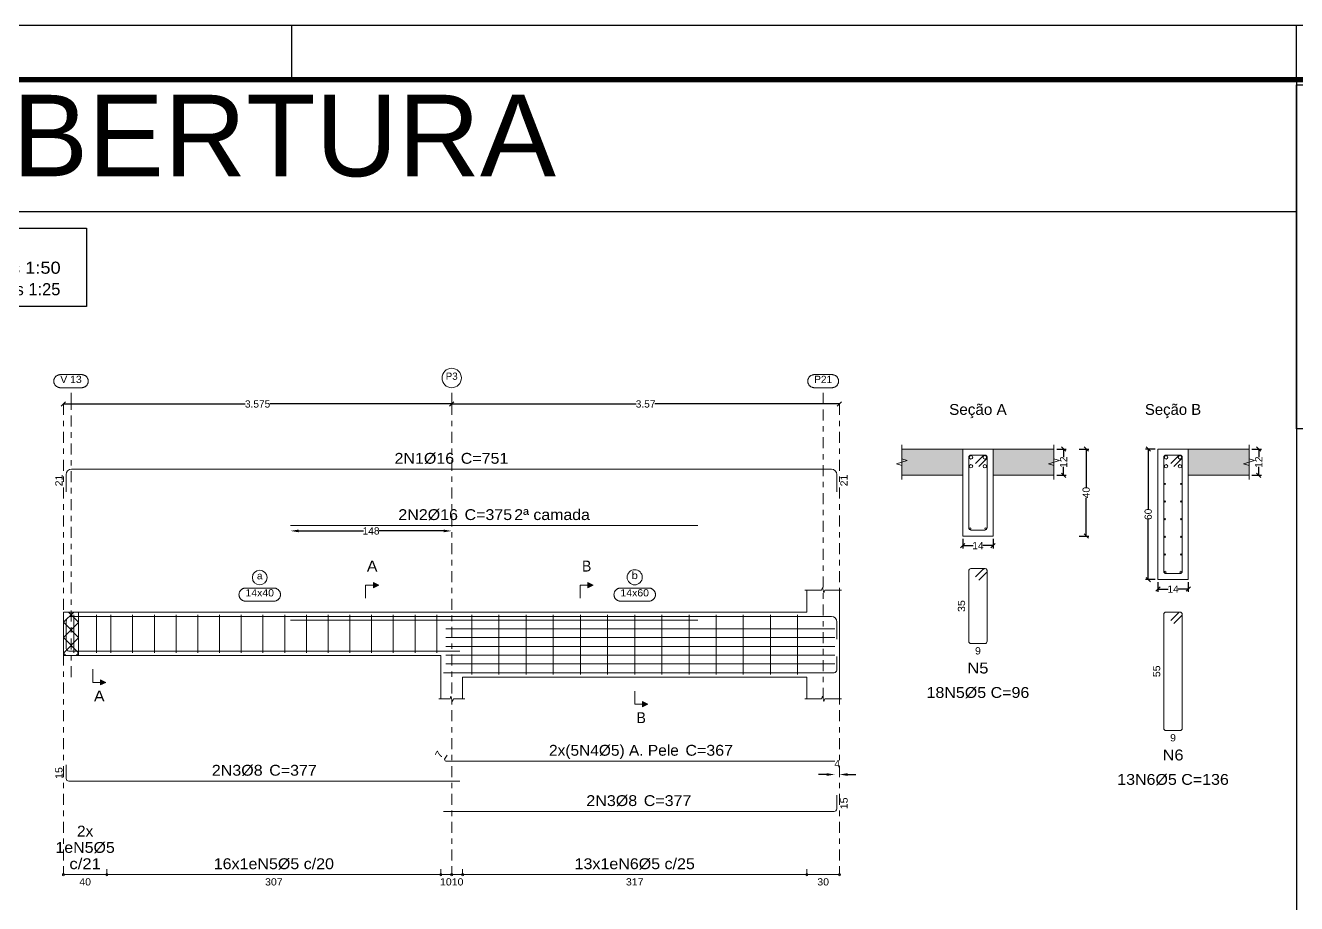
# Model space of a CAD drawing. Header units: centimetres. Extents: x 3194 to 3278, y -951 to -517.
# Drawn here: x 3236.51 to 3259.92, y -846.27 to -830.11 of the extents above; entities that cross this region are included whole.
import ezdxf
from ezdxf.enums import TextEntityAlignment as Align

# ---------------------------------------------------------------- set-up
doc = ezdxf.new("R2010")
doc.units = ezdxf.units.CM
doc.linetypes.add('CYPE_RAYAPUNTO', pattern=[0.4125, 0.2025, -0.105, 0, -0.105])
for name, color, linetype, lineweight in [('ARM_LONGITUDINAL_Ø16', 35, 'Continuous', 9), ('ARM_LONGITUDINAL_Ø5', 151, 'Continuous', 9), ('ARM_LONGITUDINAL_Ø8', 32, 'Continuous', 9), ('ARM_TRANSVERSAL_Ø5', 120, 'Continuous', 9), ('ELE_ARM_TRANS_TXT_EST', 7, 'Continuous', 9), ('ELE_CONT_NOS', 7, 'Continuous', 9), ('ELE_CONT_VIG_CONCRETO', 7, 'Continuous', 9), ('ELE_COT_COMPRIMENTO_PROJETADO', 8, 'Continuous', 0), ('ELE_COT_COT_ANCORAGENS', 8, 'Continuous', 0), ('ELE_COT_COT_ARM', 8, 'Continuous', 0), ('ELE_COT_COT_EST', 8, 'Continuous', 0), ('ELE_COT_COT_LIN_APOIOS', 8, 'CYPE_RAYAPUNTO', 0), ('ELE_COT_TEXTOS_ESTRIBOS', 8, 'Continuous', 0), ('ELE_REF_COT_LIN_AUX_COTA', 8, 'CYPE_RAYAPUNTO', 9), ('ELE_REF_LINHAS_MARCAS_PLANTA', 8, 'Continuous', 9), ('ELE_REF_MARCAS_PLANTA', 8, 'Continuous', 9), ('ELE_REF_REF_ESCALA', 3, 'Continuous', 9), ('ELE_REF_REF_NOME', 8, 'Continuous', 9), ('ELE_REF_REF_REFERENCIA', 8, 'Continuous', 9), ('ELE_REF_TEXTO_REF_NOME', 8, 'Continuous', 9), ('ELE_REF_TEXTO_REF_REFERENCIA', 8, 'Continuous', 9), ('POR_ARM_LONG_ARM_TEXTOS', 7, 'Continuous', 9), ('POR_ARM_LONG_TXT_COMP', 7, 'Continuous', 9), ('POR_ARM_LONG_TXT_IND_LAYER_ARM_LONG', 7, 'Continuous', 9), ('SEC_CONT_LAJES_CORTE', 8, 'Continuous', 9), ('SEC_CONT_VIG_CONCRETO_CORTE', 7, 'Continuous', 9), ('SEC_COTAS_SEC_DIM_VIGA', 8, 'Continuous', 0), ('SEC_COTAS_TEXTOS_DETALHE_ESTRIBOS', 8, 'Continuous', 0), ('SEC_REF_TXT_NOMES', 2, 'Continuous', 9), ('SEC_REF_TXT_POSICOES_ARM_ESTRIBOS', 7, 'Continuous', 9)]:
    doc.layers.add(name, color=color, linetype=linetype, lineweight=lineweight)
doc.layers.add('ARQ-FOLHA', color=7, linetype='Continuous')
doc.layers.add('COTA CYPE', color=31, linetype='Continuous')
doc.styles.add('CYPETXT', font='arial.ttf', dxfattribs={"height": 0.2})
doc.styles.add('CYPETXT_0.2', font='arial.ttf', dxfattribs={"height": 0.133333})
doc.styles.add('TQS_ARIAL', font='arial.ttf')
doc.dimstyles.new('cype_arrow', dxfattribs={"dimtxt": 0.18, "dimasz": 0.15, "dimexe": 0.05, "dimexo": 0.05, "dimgap": 0, "dimtad": 0, "dimdec": 4, "dimzin": 0, "dimdsep": 46, "dimtxsty": 'CYPETXT_0.2', "dimcen": 0.09, "dimadec": 0, "dimazin": 0, "dimtfac": 1, "dimtdec": 4, "dimtofl": 0, "dimtmove": 2, "dimatfit": 3, "dimfxl": 1, "dimtolj": 1, "dimtzin": 0, "dimarcsym": 0})
doc.dimstyles.new('cype_oblique', dxfattribs={"dimtxt": 0.18, "dimasz": 0.18, "dimexe": 0.05, "dimexo": 0.05, "dimgap": 0, "dimtad": 0, "dimdec": 4, "dimzin": 0, "dimdsep": 46, "dimtxsty": 'CYPETXT_0.2', "dimblk": 'OBLIQUE', "dimtsz": 0.04, "dimcen": 0.09, "dimadec": 0, "dimazin": 0, "dimtfac": 1, "dimtdec": 4, "dimtofl": 0, "dimtmove": 2, "dimatfit": 3, "dimfxl": 1, "dimtolj": 1, "dimtzin": 0, "dimarcsym": 0})

# ---------------------------------------------------------------- blocks, each defined once
blk = doc.blocks.new('*D1604')
at = {"layer": 'Defpoints', "color": 0, "transparency": 16777216}
for p in [(3253.772, -839.504), (3254.332, -839.504), (3254.332, -839.681)]:
    blk.add_point(p, dxfattribs=at)
at = {"layer": 'SEC_COTAS_SEC_DIM_VIGA', "color": 0, "lineweight": -2, "transparency": 16777216}
for p, q in [((3253.772, -839.554), (3253.772, -839.731)), ((3254.332, -839.554), (3254.332, -839.731)), ((3253.732, -839.721), (3253.812, -839.641)), ((3253.772, -839.681), (3253.963, -839.681)), ((3254.332, -839.681), (3254.141, -839.681)), ((3254.292, -839.721), (3254.372, -839.641))]:
    blk.add_line(p, q, dxfattribs=at)
at = {"layer": 'SEC_COTAS_SEC_DIM_VIGA', "color": 0, "transparency": 16777216, "insert": (3254.052, -839.681), "char_height": 0.1333, "attachment_point": 5, "style": 'CYPETXT_0.2'}
blk.add_mtext('\\A1;14', dxfattribs=at)
blk = doc.blocks.new('_OBLIQUE')
at = {"color": 0, "linetype": 'ByBlock'}
blk.add_line((-0.5, -0.5), (0.5, 0.5), dxfattribs=at)
blk = doc.blocks.new('*D1605')
at = {"layer": 'Defpoints', "color": 0, "transparency": 16777216}
for p in [(3255.452, -837.904), (3255.629, -837.904), (3255.452, -838.384)]:
    blk.add_point(p, dxfattribs=at)
at = {"layer": 'SEC_COTAS_SEC_DIM_VIGA', "color": 0, "lineweight": -2, "transparency": 16777216}
for p, q in [((3255.502, -837.904), (3255.679, -837.904)), ((3255.669, -837.944), (3255.589, -837.864)), ((3255.629, -837.904), (3255.629, -838.055)), ((3255.502, -838.384), (3255.679, -838.384)), ((3255.669, -838.424), (3255.589, -838.344)), ((3255.629, -838.384), (3255.629, -838.232))]:
    blk.add_line(p, q, dxfattribs=at)
at = {"layer": 'SEC_COTAS_SEC_DIM_VIGA', "color": 0, "transparency": 16777216, "insert": (3255.629, -838.144), "char_height": 0.1333, "attachment_point": 5, "rotation": 90, "style": 'CYPETXT_0.2'}
blk.add_mtext('\\A1;12', dxfattribs=at)
blk = doc.blocks.new('*D1606')
at = {"layer": 'Defpoints', "color": 0, "transparency": 16777216}
for p in [(3255.868, -837.904), (3256.045, -837.904), (3255.868, -839.504)]:
    blk.add_point(p, dxfattribs=at)
at = {"layer": 'SEC_COTAS_SEC_DIM_VIGA', "color": 0, "lineweight": -2, "transparency": 16777216}
for p, q in [((3255.918, -837.904), (3256.095, -837.904)), ((3256.085, -837.944), (3256.005, -837.864)), ((3256.045, -837.904), (3256.045, -838.606)), ((3256.045, -839.504), (3256.045, -838.802)), ((3255.918, -839.504), (3256.095, -839.504)), ((3256.085, -839.544), (3256.005, -839.464))]:
    blk.add_line(p, q, dxfattribs=at)
at = {"layer": 'SEC_COTAS_SEC_DIM_VIGA', "color": 0, "transparency": 16777216, "insert": (3256.045, -838.704), "char_height": 0.1333, "attachment_point": 5, "rotation": 90, "style": 'CYPETXT_0.2'}
blk.add_mtext('\\A1;40', dxfattribs=at)
blk = doc.blocks.new('*D1601')
at = {"layer": 'Defpoints', "color": 0, "transparency": 16777216}
for p in [(3257.365, -840.304), (3257.925, -840.304), (3257.925, -840.481)]:
    blk.add_point(p, dxfattribs=at)
at = {"layer": 'SEC_COTAS_SEC_DIM_VIGA', "color": 0, "lineweight": -2, "transparency": 16777216}
for p, q in [((3257.325, -840.521), (3257.405, -840.441)), ((3257.365, -840.354), (3257.365, -840.531)), ((3257.365, -840.481), (3257.556, -840.481)), ((3257.925, -840.481), (3257.734, -840.481)), ((3257.885, -840.521), (3257.965, -840.441)), ((3257.925, -840.354), (3257.925, -840.531))]:
    blk.add_line(p, q, dxfattribs=at)
at = {"layer": 'SEC_COTAS_SEC_DIM_VIGA', "color": 0, "transparency": 16777216, "insert": (3257.645, -840.481), "char_height": 0.1333, "attachment_point": 5, "style": 'CYPETXT_0.2'}
blk.add_mtext('\\A1;14', dxfattribs=at)
blk = doc.blocks.new('*D1602')
at = {"layer": 'Defpoints', "color": 0, "transparency": 16777216}
for p in [(3257.187, -837.904), (3257.365, -837.904), (3257.365, -840.304)]:
    blk.add_point(p, dxfattribs=at)
at = {"layer": 'SEC_COTAS_SEC_DIM_VIGA', "color": 0, "lineweight": -2, "transparency": 16777216}
for p, q in [((3257.315, -837.904), (3257.137, -837.904)), ((3257.227, -837.944), (3257.147, -837.864)), ((3257.187, -837.904), (3257.187, -839.008)), ((3257.187, -840.304), (3257.187, -839.199)), ((3257.315, -840.304), (3257.137, -840.304)), ((3257.227, -840.344), (3257.147, -840.264))]:
    blk.add_line(p, q, dxfattribs=at)
at = {"layer": 'SEC_COTAS_SEC_DIM_VIGA', "color": 0, "transparency": 16777216, "insert": (3257.187, -839.104), "char_height": 0.1333, "attachment_point": 5, "rotation": 90, "style": 'CYPETXT_0.2'}
blk.add_mtext('\\A1;60', dxfattribs=at)
blk = doc.blocks.new('*D1603')
at = {"layer": 'Defpoints', "color": 0, "transparency": 16777216}
for p in [(3259.045, -837.904), (3259.222, -837.904), (3259.045, -838.384)]:
    blk.add_point(p, dxfattribs=at)
at = {"layer": 'SEC_COTAS_SEC_DIM_VIGA', "color": 0, "lineweight": -2, "transparency": 16777216}
for p, q in [((3259.095, -837.904), (3259.272, -837.904)), ((3259.262, -837.944), (3259.182, -837.864)), ((3259.222, -837.904), (3259.222, -838.055)), ((3259.095, -838.384), (3259.272, -838.384)), ((3259.262, -838.424), (3259.182, -838.344)), ((3259.222, -838.384), (3259.222, -838.232))]:
    blk.add_line(p, q, dxfattribs=at)
at = {"layer": 'SEC_COTAS_SEC_DIM_VIGA', "color": 0, "transparency": 16777216, "insert": (3259.222, -838.144), "char_height": 0.1333, "attachment_point": 5, "rotation": 90, "style": 'CYPETXT_0.2'}
blk.add_mtext('\\A1;12', dxfattribs=at)
blk = doc.blocks.new('*D1599')
at = {"layer": 'Defpoints', "color": 0, "transparency": 16777216}
for p in [(3237.212, -837.074), (3237.212, -837.074), (3244.362, -837.074)]:
    blk.add_point(p, dxfattribs=at)
at = {"layer": 'ELE_COT_COMPRIMENTO_PROJETADO', "color": 0, "lineweight": -2, "transparency": 16777216}
for p, q in [((3237.172, -837.114), (3237.252, -837.034)), ((3244.322, -837.114), (3244.402, -837.034)), ((3237.212, -837.074), (3240.561, -837.074)), ((3244.362, -837.074), (3241.012, -837.074))]:
    blk.add_line(p, q, dxfattribs=at)
at = {"layer": 'ELE_COT_COMPRIMENTO_PROJETADO', "color": 0, "transparency": 16777216, "insert": (3240.787, -837.074), "char_height": 0.1333, "attachment_point": 5, "style": 'CYPETXT_0.2'}
blk.add_mtext('\\A1;3.575', dxfattribs=at)
blk = doc.blocks.new('*D1600')
at = {"layer": 'Defpoints', "color": 0, "transparency": 16777216}
for p in [(3244.362, -837.074), (3244.362, -837.074), (3251.502, -837.074)]:
    blk.add_point(p, dxfattribs=at)
at = {"layer": 'ELE_COT_COMPRIMENTO_PROJETADO', "color": 0, "lineweight": -2, "transparency": 16777216}
for p, q in [((3244.322, -837.114), (3244.402, -837.034)), ((3251.462, -837.114), (3251.542, -837.034)), ((3244.362, -837.074), (3247.759, -837.074)), ((3251.502, -837.074), (3248.105, -837.074))]:
    blk.add_line(p, q, dxfattribs=at)
at = {"layer": 'ELE_COT_COMPRIMENTO_PROJETADO', "color": 0, "transparency": 16777216, "insert": (3247.932, -837.074), "char_height": 0.1333, "attachment_point": 5, "style": 'CYPETXT_0.2'}
blk.add_mtext('\\A1;3.57', dxfattribs=at)
blk = doc.blocks.new('*D1607')
at = {"layer": 'Defpoints', "color": 0, "transparency": 16777216}
for p in [(3251.418, -843.893), (3251.502, -843.893), (3251.502, -843.893)]:
    blk.add_point(p, dxfattribs=at)
at = {"layer": 'ELE_COT_COT_ARM', "color": 0, "lineweight": -2, "transparency": 16777216}
for p, q in [((3251.268, -843.893), (3251.118, -843.893)), ((3251.652, -843.893), (3251.802, -843.893))]:
    blk.add_line(p, q, dxfattribs=at)
at = {"layer": 'ELE_COT_COT_ARM', "color": 0, "transparency": 16777216}
for points in [[(3251.268, -843.868), (3251.268, -843.918), (3251.418, -843.893)], [(3251.652, -843.868), (3251.652, -843.918), (3251.502, -843.893)]]:
    blk.add_solid(points, dxfattribs=at)
at = {"layer": 'ELE_COT_COT_ARM', "color": 0, "transparency": 16777216, "insert": (3251.46, -843.693), "char_height": 0.1333, "attachment_point": 5, "style": 'CYPETXT_0.2'}
blk.add_mtext('\\A1;4', dxfattribs=at)
blk = doc.blocks.new('*D1608')
at = {"layer": 'Defpoints', "color": 0, "transparency": 16777216}
for p in [(3241.393, -839.41), (3244.362, -839.41), (3244.362, -839.41)]:
    blk.add_point(p, dxfattribs=at)
at = {"layer": 'ELE_COT_COT_ARM', "color": 0, "lineweight": -2, "transparency": 16777216}
for p, q in [((3241.543, -839.41), (3242.736, -839.41)), ((3244.212, -839.41), (3243.018, -839.41))]:
    blk.add_line(p, q, dxfattribs=at)
at = {"layer": 'ELE_COT_COT_ARM', "color": 0, "transparency": 16777216}
for points in [[(3241.543, -839.385), (3241.543, -839.435), (3241.393, -839.41)], [(3244.212, -839.385), (3244.212, -839.435), (3244.362, -839.41)]]:
    blk.add_solid(points, dxfattribs=at)
at = {"layer": 'ELE_COT_COT_ARM', "color": 0, "transparency": 16777216, "insert": (3242.877, -839.41), "char_height": 0.1333, "attachment_point": 5, "style": 'CYPETXT_0.2'}
blk.add_mtext('\\A1;148', dxfattribs=at)
blk = doc.blocks.new('FOLHA A1')
at = {"layer": 'ARQ-FOLHA'}
for p, q in [((841, 0), (0, 0)), ((471, -10), (471, 0)), ((656, -10), (656, 0))]:
    blk.add_line(p, q, dxfattribs=at)
at = {"layer": 'ARQ-FOLHA', "const_width": 1}
blk.add_lwpolyline([(25, -10), (25, -584), (831, -584), (831, -10), (25, -10)], dxfattribs=at)

msp = doc.modelspace()

# ---------------------------------------------------------------- hatches: boundary and pattern name
at = {"layer": 'ELE_REF_LINHAS_MARCAS_PLANTA'}
for points in [[(3242.92121, -840.45495), (3242.92121, -840.35895), (3243.01721, -840.40695)], [(3246.87121, -840.45495), (3246.87121, -840.35895), (3246.96721, -840.40695)], [(3237.89577, -842.14895), (3237.89577, -842.24495), (3237.99177, -842.19695)], [(3247.87576, -842.54895), (3247.87576, -842.64495), (3247.97176, -842.59695)]]:
    msp.add_hatch(color=256, dxfattribs=at).paths.add_polyline_path(points)
at = {"layer": 'SEC_CONT_LAJES_CORTE', "true_color": 0xdad7d3}
for points in [[(3252.65177, -837.90379), (3253.77177, -837.90379), (3253.77177, -838.38379), (3252.65177, -838.38379)], [(3255.45177, -837.90379), (3254.33177, -837.90379), (3254.33177, -838.38379), (3255.45177, -838.38379)], [(3259.0446, -837.90379), (3257.9246, -837.90379), (3257.9246, -838.38379), (3259.0446, -838.38379)]]:
    msp.add_hatch(color=254, dxfattribs=at).paths.add_polyline_path(points)

# ---------------------------------------------------------------- linework, layer by layer
for p, q in [((3259.9194, -831.10749), (3259.9194, -888.50749)), ((3196.8194, -833.53142), (3259.9194, -833.53142))]:
    msp.add_line(p, q)
msp.add_lwpolyline([(3259.9194, -831.20238), (3264.42772, -831.20238), (3264.42772, -837.53219), (3259.9194, -837.53219)], close=True)
at = {"layer": 'ARM_LONGITUDINAL_Ø16'}
for points in [[(3251.45176, -838.68979), (3251.45176, -838.36979), (3251.44446, -838.33305), (3251.42365, -838.3019), (3251.3925, -838.28109), (3251.35576, -838.27379), (3237.35777, -838.27379), (3237.32103, -838.28109), (3237.28988, -838.3019), (3237.26907, -838.33305), (3237.26177, -838.36979), (3237.26177, -838.68979)], [(3241.39265, -839.30979), (3248.89265, -839.30979)], [(3251.45176, -841.39995), (3251.45176, -841.07995), (3251.44446, -841.04321), (3251.42365, -841.01207), (3251.3925, -840.99126), (3251.35576, -840.98395), (3237.35777, -840.98395), (3237.32103, -840.99126), (3237.28988, -841.01207), (3237.26907, -841.04321), (3237.26177, -841.07995), (3237.26177, -841.39995)], [(3241.39265, -841.04995), (3248.89265, -841.04995)]]:
    msp.add_lwpolyline(points, dxfattribs=at)
for centre in [(3253.92377, -838.05579), (3253.92377, -838.21979), (3254.17977, -838.05579), (3254.17977, -838.21979), (3257.5166, -838.05579), (3257.5166, -838.21979), (3257.7726, -838.05579), (3257.7726, -838.21979)]:
    msp.add_circle(centre, 0.032, dxfattribs=at)
at = {"layer": 'ARM_LONGITUDINAL_Ø5'}
for points in [[(3244.25218, -841.21162), (3251.41776, -841.21162)], [(3244.25218, -841.37329), (3251.41776, -841.37329)], [(3244.25218, -841.53495), (3251.41776, -841.53495)], [(3244.25218, -841.69662), (3251.41776, -841.69662)], [(3244.25218, -841.85829), (3251.41776, -841.85829)], [(3244.27676, -843.53436), (3244.23197, -843.61195), (3244.23441, -843.62577), (3244.24143, -843.63792), (3244.25218, -843.64695), (3251.41776, -843.64695)]]:
    msp.add_lwpolyline(points, dxfattribs=at)
for centre in [(3257.4946, -838.54445), (3257.7946, -838.54445), (3257.4946, -838.86912), (3257.7946, -838.86912), (3257.4946, -839.19379), (3257.7946, -839.19379), (3257.4946, -839.51845), (3257.7946, -839.51845), (3257.4946, -839.84312), (3257.7946, -839.84312)]:
    msp.add_circle(centre, 0.01, dxfattribs=at)
at = {"layer": 'ARM_LONGITUDINAL_Ø8'}
for points in [[(3237.26177, -841.31995), (3237.26177, -841.57195), (3237.26542, -841.59032), (3237.27582, -841.60589), (3237.2914, -841.6163), (3237.30977, -841.61995), (3244.51176, -841.61995)], [(3251.45176, -841.71995), (3251.45176, -841.97195), (3251.44811, -841.99032), (3251.43771, -842.00589), (3251.42213, -842.0163), (3251.40376, -842.01995), (3244.21176, -842.01995)], [(3237.26177, -843.71454), (3237.26177, -843.96654), (3237.26542, -843.98491), (3237.27582, -844.00048), (3237.2914, -844.01089), (3237.30977, -844.01454), (3244.51176, -844.01454)], [(3251.45176, -844.27295), (3251.45176, -844.52495), (3251.44811, -844.54332), (3251.43771, -844.55889), (3251.42213, -844.5693), (3251.40376, -844.57295), (3244.21176, -844.57295)]]:
    msp.add_lwpolyline(points, dxfattribs=at)
for centre in [(3253.90777, -839.36779), (3254.19577, -839.36779), (3257.5006, -840.16779), (3257.7886, -840.16779)]:
    msp.add_circle(centre, 0.016, dxfattribs=at)
at = {"layer": 'ARM_TRANSVERSAL_Ø5'}
for p, q in [((3237.40177, -840.95195), (3237.40177, -841.65195)), ((3237.82177, -840.95195), (3237.82177, -841.65195)), ((3238.08677, -840.95195), (3238.08677, -841.65195)), ((3238.48677, -840.95195), (3238.48677, -841.65195)), ((3238.88677, -840.95195), (3238.88677, -841.65195)), ((3239.28677, -840.95195), (3239.28677, -841.65195)), ((3239.68677, -840.95195), (3239.68677, -841.65195)), ((3240.08677, -840.95195), (3240.08677, -841.65195)), ((3240.48677, -840.95195), (3240.48677, -841.65195)), ((3240.88677, -840.95195), (3240.88677, -841.65195)), ((3241.28677, -840.95195), (3241.28677, -841.65195)), ((3241.68677, -840.95195), (3241.68677, -841.65195)), ((3242.08677, -840.95195), (3242.08677, -841.65195)), ((3242.48677, -840.95195), (3242.48677, -841.65195)), ((3242.88677, -840.95195), (3242.88677, -841.65195)), ((3243.28677, -840.95195), (3243.28677, -841.65195)), ((3243.68677, -840.95195), (3243.68677, -841.65195)), ((3244.08677, -840.95195), (3244.08677, -841.65195)), ((3244.73176, -840.95195), (3244.73176, -842.05195)), ((3245.23176, -840.95195), (3245.23176, -842.05195)), ((3245.73176, -840.95195), (3245.73176, -842.05195)), ((3246.23176, -840.95195), (3246.23176, -842.05195)), ((3246.73176, -840.95195), (3246.73176, -842.05195)), ((3247.23176, -840.95195), (3247.23176, -842.05195)), ((3247.73176, -840.95195), (3247.73176, -842.05195)), ((3248.23176, -840.95195), (3248.23176, -842.05195)), ((3248.73176, -840.95195), (3248.73176, -842.05195)), ((3249.23176, -840.95195), (3249.23176, -842.05195)), ((3249.73176, -840.95195), (3249.73176, -842.05195)), ((3250.23176, -840.95195), (3250.23176, -842.05195)), ((3250.73176, -840.95195), (3250.73176, -842.05195))]:
    msp.add_line(p, q, dxfattribs=at)
for points in [[(3254.06804, -838.22691), (3254.20946, -838.08548), (3254.21469, -838.07912), (3254.21857, -838.07186), (3254.22096, -838.06398), (3254.22177, -838.05579), (3254.22096, -838.04759), (3254.21857, -838.03971), (3254.21469, -838.03245), (3254.20946, -838.02609), (3254.2031, -838.02086), (3254.19584, -838.01698), (3254.18796, -838.01459), (3254.17977, -838.01379), (3253.92377, -838.01379), (3253.90769, -838.01698), (3253.89407, -838.02609), (3253.88496, -838.03971), (3253.88177, -838.05579), (3253.88177, -839.35179), (3253.88496, -839.36786), (3253.89407, -839.38148), (3253.90769, -839.39059), (3253.92377, -839.39379), (3254.17977, -839.39379), (3254.19584, -839.39059), (3254.20946, -839.38148), (3254.21857, -839.36786), (3254.22177, -839.35179), (3254.22177, -838.05579), (3254.22096, -838.04759), (3254.21857, -838.03971), (3254.21469, -838.03245), (3254.20946, -838.02609), (3254.2031, -838.02086), (3254.19584, -838.01698), (3254.18796, -838.01459), (3254.17977, -838.01379), (3254.1732, -838.0143), (3254.16679, -838.01584), (3254.1607, -838.01836), (3254.15508, -838.02181), (3254.15007, -838.02609), (3254.00865, -838.16751)], [(3257.66088, -838.22691), (3257.8023, -838.08548), (3257.80752, -838.07912), (3257.8114, -838.07186), (3257.81379, -838.06398), (3257.8146, -838.05579), (3257.81379, -838.04759), (3257.8114, -838.03971), (3257.80752, -838.03245), (3257.8023, -838.02609), (3257.79593, -838.02086), (3257.78867, -838.01698), (3257.78079, -838.01459), (3257.7726, -838.01379), (3257.5166, -838.01379), (3257.50053, -838.01698), (3257.4869, -838.02609), (3257.4778, -838.03971), (3257.4746, -838.05579), (3257.4746, -840.15179), (3257.4778, -840.16786), (3257.4869, -840.18148), (3257.50053, -840.19059), (3257.5166, -840.19379), (3257.7726, -840.19379), (3257.78867, -840.19059), (3257.8023, -840.18148), (3257.8114, -840.16786), (3257.8146, -840.15179), (3257.8146, -838.05579), (3257.81379, -838.04759), (3257.8114, -838.03971), (3257.80752, -838.03245), (3257.8023, -838.02609), (3257.79593, -838.02086), (3257.78867, -838.01698), (3257.78079, -838.01459), (3257.7726, -838.01379), (3257.76603, -838.0143), (3257.75962, -838.01584), (3257.75353, -838.01836), (3257.74791, -838.02181), (3257.7429, -838.02609), (3257.60148, -838.16751)], [(3254.06804, -840.31624), (3254.20946, -840.17482), (3254.21469, -840.16845), (3254.21857, -840.16119), (3254.22096, -840.15331), (3254.22177, -840.14512), (3254.22096, -840.13693), (3254.21857, -840.12905), (3254.21469, -840.12179), (3254.20946, -840.11542), (3254.2031, -840.1102), (3254.19584, -840.10632), (3254.18796, -840.10393), (3254.17977, -840.10312), (3253.92377, -840.10312), (3253.90769, -840.10632), (3253.89407, -840.11542), (3253.88496, -840.12905), (3253.88177, -840.14512), (3253.88177, -841.44112), (3253.88496, -841.45719), (3253.89407, -841.47082), (3253.90769, -841.47992), (3253.92377, -841.48312), (3254.17977, -841.48312), (3254.19584, -841.47992), (3254.20946, -841.47082), (3254.21857, -841.45719), (3254.22177, -841.44112), (3254.22177, -840.14512), (3254.22096, -840.13693), (3254.21857, -840.12905), (3254.21469, -840.12179), (3254.20946, -840.11542), (3254.2031, -840.1102), (3254.19584, -840.10632), (3254.18796, -840.10393), (3254.17977, -840.10312), (3254.1732, -840.10364), (3254.16679, -840.10517), (3254.1607, -840.1077), (3254.15508, -840.11114), (3254.15007, -840.11542), (3254.00865, -840.25684)], [(3257.66088, -841.11624), (3257.8023, -840.97482), (3257.80752, -840.96845), (3257.8114, -840.96119), (3257.81379, -840.95331), (3257.8146, -840.94512), (3257.81379, -840.93693), (3257.8114, -840.92905), (3257.80752, -840.92179), (3257.8023, -840.91542), (3257.79593, -840.9102), (3257.78867, -840.90632), (3257.78079, -840.90393), (3257.7726, -840.90312), (3257.5166, -840.90312), (3257.50053, -840.90632), (3257.4869, -840.91542), (3257.4778, -840.92905), (3257.4746, -840.94512), (3257.4746, -843.04112), (3257.4778, -843.05719), (3257.4869, -843.07082), (3257.50053, -843.07992), (3257.5166, -843.08312), (3257.7726, -843.08312), (3257.78867, -843.07992), (3257.8023, -843.07082), (3257.8114, -843.05719), (3257.8146, -843.04112), (3257.8146, -840.94512), (3257.81379, -840.93693), (3257.8114, -840.92905), (3257.80752, -840.92179), (3257.8023, -840.91542), (3257.79593, -840.9102), (3257.78867, -840.90632), (3257.78079, -840.90393), (3257.7726, -840.90312), (3257.76603, -840.90364), (3257.75962, -840.90517), (3257.75353, -840.9077), (3257.74791, -840.91114), (3257.7429, -840.91542), (3257.60148, -841.05684)]]:
    msp.add_lwpolyline(points, dxfattribs=at)
at = {"layer": 'COTA CYPE'}
msp.add_lwpolyline([(3234.40882, -833.83869), (3237.63522, -833.83869), (3237.63522, -835.28216), (3234.40882, -835.28216)], close=True, dxfattribs=at)
at = {"layer": 'ELE_CONT_NOS'}
for p, q in [((3250.90176, -840.90195), (3250.90176, -840.50195)), ((3251.50176, -840.90195), (3251.50176, -840.50195)), ((3237.21177, -840.90195), (3237.21177, -841.70195)), ((3244.16176, -841.70195), (3244.16176, -842.50195)), ((3244.56176, -842.10195), (3244.56176, -842.50195)), ((3250.90176, -842.10195), (3250.90176, -842.50195)), ((3251.50176, -842.10195), (3251.50176, -842.50195))]:
    msp.add_line(p, q, dxfattribs=at)
at = {"layer": 'ELE_CONT_NOS', "lineweight": 0}
for p, q in [((3237.21177, -841.09119), (3237.401, -840.90195)), ((3237.49177, -841.08834), (3237.30537, -840.90195)), ((3237.49177, -841.37119), (3237.21177, -841.09119)), ((3237.21177, -841.37403), (3237.49177, -841.09403)), ((3237.49177, -841.65403), (3237.21177, -841.37403)), ((3237.21177, -841.65687), (3237.49177, -841.37687)), ((3237.25685, -841.70195), (3237.21177, -841.65687)), ((3237.44953, -841.70195), (3237.49177, -841.65972))]:
    msp.add_line(p, q, dxfattribs=at)
at = {"layer": 'ELE_CONT_NOS'}
for points in [[(3250.86176, -840.50195), (3251.17176, -840.50195), (3251.18676, -840.45195), (3251.21676, -840.55195), (3251.23176, -840.50195), (3251.54176, -840.50195)], [(3237.21177, -840.90195), (3237.49177, -840.90195)], [(3244.16176, -840.90195), (3244.56176, -840.90195)], [(3251.50176, -840.90195), (3251.50176, -842.10195)], [(3237.21177, -841.70195), (3237.49177, -841.70195)], [(3244.12176, -842.50195), (3244.33176, -842.50195), (3244.34676, -842.45195), (3244.37676, -842.55195), (3244.39176, -842.50195), (3244.60176, -842.50195)], [(3250.86176, -842.50195), (3251.17176, -842.50195), (3251.18676, -842.45195), (3251.21676, -842.55195), (3251.23176, -842.50195), (3251.54176, -842.50195)]]:
    msp.add_lwpolyline(points, dxfattribs=at)
at = {"layer": 'ELE_CONT_NOS', "lineweight": 0}
msp.add_lwpolyline([(3237.21177, -840.90195), (3237.21177, -841.70195), (3237.49177, -841.70195), (3237.49177, -840.90195), (3237.21177, -840.90195)], close=True, dxfattribs=at)
at = {"layer": 'ELE_CONT_VIG_CONCRETO'}
for p, q in [((3237.49177, -840.90195), (3244.16176, -840.90195)), ((3244.56176, -840.90195), (3250.90176, -840.90195)), ((3237.49177, -841.70195), (3244.16176, -841.70195)), ((3244.56176, -842.10195), (3250.90176, -842.10195))]:
    msp.add_line(p, q, dxfattribs=at)
at = {"layer": 'ELE_COT_COT_EST'}
for p, q in [((3237.21177, -845.73454), (3237.21177, -845.63454)), ((3238.01177, -845.73454), (3238.01177, -845.63454)), ((3244.16176, -845.73454), (3244.16176, -845.63454)), ((3244.36176, -845.73454), (3244.36176, -845.63454)), ((3244.56176, -845.73454), (3244.56176, -845.63454)), ((3250.90176, -845.73454), (3250.90176, -845.63454))]:
    msp.add_line(p, q, dxfattribs=at)
for points in [[(3237.21177, -845.73454), (3238.01177, -845.73454), (3238.01177, -845.63454)], [(3238.01177, -845.73454), (3244.16176, -845.73454), (3244.16176, -845.63454)], [(3244.16176, -845.73454), (3244.36176, -845.73454), (3244.36176, -845.63454)], [(3244.36176, -845.73454), (3244.56176, -845.73454), (3244.56176, -845.63454)], [(3244.56176, -845.73454), (3250.90176, -845.73454), (3250.90176, -845.63454)], [(3250.90176, -845.73454), (3251.50176, -845.73454), (3251.50176, -845.63454)]]:
    msp.add_lwpolyline(points, dxfattribs=at)
for centre in [(3237.21177, -845.73454), (3238.01177, -845.73454), (3238.01177, -845.73454), (3244.16176, -845.73454), (3244.16176, -845.73454), (3244.36176, -845.73454), (3244.36176, -845.73454), (3244.56176, -845.73454), (3244.56176, -845.73454), (3250.90176, -845.73454), (3250.90176, -845.73454), (3251.50176, -845.73454)]:
    msp.add_circle(centre, 0.02, dxfattribs=at)
at = {"layer": 'ELE_COT_COT_LIN_APOIOS'}
for p, q in [((3237.21177, -837.07379), (3237.21177, -845.73454)), ((3244.36176, -837.07379), (3244.36176, -845.73454)), ((3251.50176, -837.07379), (3251.50176, -845.73454))]:
    msp.add_line(p, q, dxfattribs=at)
at = {"layer": 'ELE_REF_COT_LIN_AUX_COTA'}
for p, q in [((3237.35177, -837.07379), (3237.35177, -836.77379)), ((3244.36176, -837.07379), (3244.36176, -836.77379)), ((3251.20176, -837.07379), (3251.20176, -836.77379)), ((3237.35177, -842.10195), (3237.35177, -837.07379)), ((3251.20176, -842.50195), (3251.20176, -837.07379))]:
    msp.add_line(p, q, dxfattribs=at)
at = {"layer": 'ELE_REF_LINHAS_MARCAS_PLANTA'}
for p, q in [((3242.77721, -840.40695), (3242.77721, -840.64695)), ((3242.77721, -840.40695), (3242.92121, -840.40695)), ((3246.72721, -840.40695), (3246.72721, -840.64695)), ((3246.72721, -840.40695), (3246.87121, -840.40695)), ((3237.75177, -842.19695), (3237.75177, -841.95695)), ((3237.75177, -842.19695), (3237.89577, -842.19695)), ((3247.73176, -842.59695), (3247.73176, -842.35695)), ((3247.73176, -842.59695), (3247.87576, -842.59695))]:
    msp.add_line(p, q, dxfattribs=at)
for points in [[(3242.92121, -840.45495), (3242.92121, -840.35895), (3243.01721, -840.40695)], [(3246.87121, -840.45495), (3246.87121, -840.35895), (3246.96721, -840.40695)], [(3237.89577, -842.14895), (3237.89577, -842.24495), (3237.99177, -842.19695)], [(3247.87576, -842.54895), (3247.87576, -842.64495), (3247.97176, -842.59695)]]:
    msp.add_lwpolyline(points, close=True, dxfattribs=at)
at = {"layer": 'ELE_REF_REF_NOME'}
for points in [[(3241.08877, -840.46195), (3241.09678, -840.46222), (3241.10476, -840.46302), (3241.11267, -840.46436), (3241.12047, -840.46622), (3241.12813, -840.46859), (3241.13561, -840.47147), (3241.14289, -840.47485), (3241.14992, -840.4787), (3241.15668, -840.48302), (3241.16313, -840.48778), (3241.16926, -840.49295), (3241.17502, -840.49853), (3241.1804, -840.50448), (3241.18537, -840.51077), (3241.18991, -840.51738), (3241.194, -840.52428), (3241.19762, -840.53144), (3241.20075, -840.53882), (3241.20338, -840.5464), (3241.2055, -840.55413), (3241.20709, -840.56199), (3241.20816, -840.56994), (3241.2087, -840.57794), (3241.2087, -840.58596), (3241.20816, -840.59396), (3241.20709, -840.60191), (3241.2055, -840.60977), (3241.20338, -840.61751), (3241.20075, -840.62508), (3241.19762, -840.63246), (3241.194, -840.63962), (3241.18991, -840.64652), (3241.18537, -840.65313), (3241.1804, -840.65943), (3241.17502, -840.66538), (3241.16926, -840.67095), (3241.16313, -840.67613), (3241.15668, -840.68089), (3241.14992, -840.6852), (3241.14289, -840.68905), (3241.13561, -840.69243), (3241.12813, -840.69531), (3241.12047, -840.69769), (3241.11267, -840.69955), (3241.10476, -840.70088), (3241.09678, -840.70168), (3241.08877, -840.70195), (3240.56477, -840.70195), (3240.55675, -840.70168), (3240.54877, -840.70088), (3240.54086, -840.69955), (3240.53306, -840.69769), (3240.5254, -840.69531), (3240.51792, -840.69243), (3240.51064, -840.68905), (3240.50361, -840.6852), (3240.49685, -840.68089), (3240.4904, -840.67613), (3240.48427, -840.67095), (3240.47851, -840.66538), (3240.47313, -840.65943), (3240.46816, -840.65313), (3240.46362, -840.64652), (3240.45953, -840.63962), (3240.45591, -840.63246), (3240.45278, -840.62508), (3240.45015, -840.61751), (3240.44803, -840.60977), (3240.44644, -840.60191), (3240.44537, -840.59396), (3240.44483, -840.58596), (3240.44483, -840.57794), (3240.44537, -840.56994), (3240.44644, -840.56199), (3240.44803, -840.55413), (3240.45015, -840.5464), (3240.45278, -840.53882), (3240.45591, -840.53144), (3240.45953, -840.52428), (3240.46362, -840.51738), (3240.46816, -840.51077), (3240.47313, -840.50448), (3240.47851, -840.49853), (3240.48427, -840.49295), (3240.4904, -840.48778), (3240.49685, -840.48302), (3240.50361, -840.4787), (3240.51064, -840.47485), (3240.51792, -840.47147), (3240.5254, -840.46859), (3240.53306, -840.46622), (3240.54086, -840.46436), (3240.54877, -840.46302), (3240.55675, -840.46222), (3240.56477, -840.46195), (3241.08877, -840.46195)], [(3247.99376, -840.46195), (3248.00178, -840.46222), (3248.00976, -840.46302), (3248.01767, -840.46436), (3248.02547, -840.46622), (3248.03313, -840.46859), (3248.04061, -840.47147), (3248.04789, -840.47485), (3248.05492, -840.4787), (3248.06168, -840.48302), (3248.06813, -840.48778), (3248.07426, -840.49295), (3248.08002, -840.49853), (3248.0854, -840.50448), (3248.09037, -840.51077), (3248.09491, -840.51738), (3248.099, -840.52428), (3248.10261, -840.53144), (3248.10575, -840.53882), (3248.10838, -840.5464), (3248.11049, -840.55413), (3248.11209, -840.56199), (3248.11316, -840.56994), (3248.1137, -840.57794), (3248.1137, -840.58596), (3248.11316, -840.59396), (3248.11209, -840.60191), (3248.11049, -840.60977), (3248.10838, -840.61751), (3248.10575, -840.62508), (3248.10261, -840.63246), (3248.099, -840.63962), (3248.09491, -840.64652), (3248.09037, -840.65313), (3248.0854, -840.65943), (3248.08002, -840.66538), (3248.07426, -840.67095), (3248.06813, -840.67613), (3248.06168, -840.68089), (3248.05492, -840.6852), (3248.04789, -840.68905), (3248.04061, -840.69243), (3248.03313, -840.69531), (3248.02547, -840.69769), (3248.01767, -840.69955), (3248.00976, -840.70088), (3248.00178, -840.70168), (3247.99376, -840.70195), (3247.46976, -840.70195), (3247.46175, -840.70168), (3247.45377, -840.70088), (3247.44586, -840.69955), (3247.43806, -840.69769), (3247.4304, -840.69531), (3247.42292, -840.69243), (3247.41564, -840.68905), (3247.40861, -840.6852), (3247.40185, -840.68089), (3247.39539, -840.67613), (3247.38927, -840.67095), (3247.38351, -840.66538), (3247.37813, -840.65943), (3247.37316, -840.65313), (3247.36862, -840.64652), (3247.36453, -840.63962), (3247.36091, -840.63246), (3247.35778, -840.62508), (3247.35515, -840.61751), (3247.35303, -840.60977), (3247.35144, -840.60191), (3247.35037, -840.59396), (3247.34983, -840.58596), (3247.34983, -840.57794), (3247.35037, -840.56994), (3247.35144, -840.56199), (3247.35303, -840.55413), (3247.35515, -840.5464), (3247.35778, -840.53882), (3247.36091, -840.53144), (3247.36453, -840.52428), (3247.36862, -840.51738), (3247.37316, -840.51077), (3247.37813, -840.50448), (3247.38351, -840.49853), (3247.38927, -840.49295), (3247.39539, -840.48778), (3247.40185, -840.48302), (3247.40861, -840.4787), (3247.41564, -840.47485), (3247.42292, -840.47147), (3247.4304, -840.46859), (3247.43806, -840.46622), (3247.44586, -840.46436), (3247.45377, -840.46302), (3247.46175, -840.46222), (3247.46976, -840.46195), (3247.99376, -840.46195)]]:
    msp.add_lwpolyline(points, close=True, dxfattribs=at)
for centre, radius in [((3240.82677, -840.26725), 0.13471), ((3247.73176, -840.26262), 0.13933)]:
    msp.add_circle(centre, radius, dxfattribs=at)
at = {"layer": 'ELE_REF_REF_REFERENCIA'}
for points in [[(3237.54877, -836.53379), (3237.55678, -836.53405), (3237.56476, -836.53486), (3237.57267, -836.53619), (3237.58047, -836.53805), (3237.58813, -836.54043), (3237.59561, -836.54331), (3237.60289, -836.54668), (3237.60992, -836.55054), (3237.61668, -836.55485), (3237.62314, -836.55961), (3237.62926, -836.56479), (3237.63502, -836.57036), (3237.6404, -836.57631), (3237.64537, -836.5826), (3237.64991, -836.58922), (3237.654, -836.59612), (3237.65762, -836.60327), (3237.66075, -836.61066), (3237.66338, -836.61823), (3237.6655, -836.62597), (3237.66709, -836.63383), (3237.66816, -836.64177), (3237.6687, -836.64978), (3237.6687, -836.6578), (3237.66816, -836.6658), (3237.66709, -836.67375), (3237.6655, -836.6816), (3237.66338, -836.68934), (3237.66075, -836.69691), (3237.65762, -836.7043), (3237.654, -836.71146), (3237.64991, -836.71836), (3237.64537, -836.72497), (3237.6404, -836.73126), (3237.63502, -836.73721), (3237.62926, -836.74278), (3237.62314, -836.74796), (3237.61668, -836.75272), (3237.60992, -836.75703), (3237.60289, -836.76089), (3237.59561, -836.76426), (3237.58813, -836.76715), (3237.58047, -836.76952), (3237.57267, -836.77138), (3237.56476, -836.77272), (3237.55678, -836.77352), (3237.54877, -836.77379), (3237.15477, -836.77379), (3237.14675, -836.77352), (3237.13877, -836.77272), (3237.13086, -836.77138), (3237.12306, -836.76952), (3237.1154, -836.76715), (3237.10792, -836.76426), (3237.10064, -836.76089), (3237.09361, -836.75703), (3237.08685, -836.75272), (3237.0804, -836.74796), (3237.07427, -836.74278), (3237.06851, -836.73721), (3237.06313, -836.73126), (3237.05816, -836.72497), (3237.05362, -836.71836), (3237.04953, -836.71146), (3237.04592, -836.7043), (3237.04278, -836.69691), (3237.04015, -836.68934), (3237.03804, -836.6816), (3237.03644, -836.67375), (3237.03537, -836.6658), (3237.03483, -836.6578), (3237.03483, -836.64978), (3237.03537, -836.64177), (3237.03644, -836.63383), (3237.03804, -836.62597), (3237.04015, -836.61823), (3237.04278, -836.61066), (3237.04592, -836.60327), (3237.04953, -836.59612), (3237.05362, -836.58922), (3237.05816, -836.5826), (3237.06313, -836.57631), (3237.06851, -836.57036), (3237.07427, -836.56479), (3237.0804, -836.55961), (3237.08685, -836.55485), (3237.09361, -836.55054), (3237.10064, -836.54668), (3237.10792, -836.54331), (3237.1154, -836.54043), (3237.12306, -836.53805), (3237.13086, -836.53619), (3237.13877, -836.53486), (3237.14675, -836.53405), (3237.15477, -836.53379), (3237.54877, -836.53379)], [(3251.36576, -836.53379), (3251.37378, -836.53405), (3251.38176, -836.53486), (3251.38967, -836.53619), (3251.39747, -836.53805), (3251.40513, -836.54043), (3251.41261, -836.54331), (3251.41989, -836.54668), (3251.42692, -836.55054), (3251.43368, -836.55485), (3251.44013, -836.55961), (3251.44626, -836.56479), (3251.45202, -836.57036), (3251.4574, -836.57631), (3251.46237, -836.5826), (3251.46691, -836.58922), (3251.471, -836.59612), (3251.47461, -836.60327), (3251.47775, -836.61066), (3251.48038, -836.61823), (3251.48249, -836.62597), (3251.48409, -836.63383), (3251.48516, -836.64177), (3251.4857, -836.64978), (3251.4857, -836.6578), (3251.48516, -836.6658), (3251.48409, -836.67375), (3251.48249, -836.6816), (3251.48038, -836.68934), (3251.47775, -836.69691), (3251.47461, -836.7043), (3251.471, -836.71146), (3251.46691, -836.71836), (3251.46237, -836.72497), (3251.4574, -836.73126), (3251.45202, -836.73721), (3251.44626, -836.74278), (3251.44013, -836.74796), (3251.43368, -836.75272), (3251.42692, -836.75703), (3251.41989, -836.76089), (3251.41261, -836.76426), (3251.40513, -836.76715), (3251.39747, -836.76952), (3251.38967, -836.77138), (3251.38176, -836.77272), (3251.37378, -836.77352), (3251.36576, -836.77379), (3251.03776, -836.77379), (3251.02975, -836.77352), (3251.02177, -836.77272), (3251.01386, -836.77138), (3251.00606, -836.76952), (3250.9984, -836.76715), (3250.99092, -836.76426), (3250.98364, -836.76089), (3250.97661, -836.75703), (3250.96985, -836.75272), (3250.96339, -836.74796), (3250.95727, -836.74278), (3250.95151, -836.73721), (3250.94613, -836.73126), (3250.94116, -836.72497), (3250.93662, -836.71836), (3250.93253, -836.71146), (3250.92891, -836.7043), (3250.92578, -836.69691), (3250.92315, -836.68934), (3250.92103, -836.6816), (3250.91944, -836.67375), (3250.91837, -836.6658), (3250.91783, -836.6578), (3250.91783, -836.64978), (3250.91837, -836.64177), (3250.91944, -836.63383), (3250.92103, -836.62597), (3250.92315, -836.61823), (3250.92578, -836.61066), (3250.92891, -836.60327), (3250.93253, -836.59612), (3250.93662, -836.58922), (3250.94116, -836.5826), (3250.94613, -836.57631), (3250.95151, -836.57036), (3250.95727, -836.56479), (3250.96339, -836.55961), (3250.96985, -836.55485), (3250.97661, -836.55054), (3250.98364, -836.54668), (3250.99092, -836.54331), (3250.9984, -836.54043), (3251.00606, -836.53805), (3251.01386, -836.53619), (3251.02177, -836.53486), (3251.02975, -836.53405), (3251.03776, -836.53379), (3251.36576, -836.53379)]]:
    msp.add_lwpolyline(points, close=True, dxfattribs=at)
msp.add_circle((3244.36176, -836.59539), 0.17839, dxfattribs=at)
at = {"layer": 'SEC_CONT_LAJES_CORTE'}
for points in [[(3252.65177, -837.82379), (3252.65177, -838.08379), (3252.75177, -838.11379), (3252.55177, -838.17379), (3252.65177, -838.20379), (3252.65177, -838.46379)], [(3252.65177, -837.90379), (3253.77177, -837.90379), (3253.77177, -838.38379), (3252.65177, -838.38379)], [(3255.45177, -837.90379), (3254.33177, -837.90379), (3254.33177, -838.38379), (3255.45177, -838.38379)], [(3255.45177, -837.82379), (3255.45177, -838.08379), (3255.55177, -838.11379), (3255.35177, -838.17379), (3255.45177, -838.20379), (3255.45177, -838.46379)], [(3259.0446, -837.90379), (3257.9246, -837.90379), (3257.9246, -838.38379), (3259.0446, -838.38379)], [(3259.0446, -837.82379), (3259.0446, -838.08379), (3259.1446, -838.11379), (3258.9446, -838.17379), (3259.0446, -838.20379), (3259.0446, -838.46379)]]:
    msp.add_lwpolyline(points, dxfattribs=at)
at = {"layer": 'SEC_CONT_LAJES_CORTE', "color": 254, "true_color": 0xdad7d3}
for points in [[(3252.65177, -837.90379), (3253.77177, -837.90379), (3253.77177, -838.38379), (3252.65177, -838.38379)], [(3255.45177, -837.90379), (3254.33177, -837.90379), (3254.33177, -838.38379), (3255.45177, -838.38379)], [(3259.0446, -837.90379), (3257.9246, -837.90379), (3257.9246, -838.38379), (3259.0446, -838.38379)]]:
    msp.add_lwpolyline(points, close=True, dxfattribs=at)
at = {"layer": 'SEC_CONT_VIG_CONCRETO_CORTE'}
for points in [[(3254.33177, -837.90379), (3253.77177, -837.90379), (3253.77177, -839.50379), (3254.33177, -839.50379), (3254.33177, -837.90379)], [(3257.9246, -837.90379), (3257.3646, -837.90379), (3257.3646, -840.30379), (3257.9246, -840.30379), (3257.9246, -837.90379)]]:
    msp.add_lwpolyline(points, close=True, dxfattribs=at)

# ---------------------------------------------------------------- block references
at = {"layer": 'ARQ-FOLHA', "xscale": 0.1, "yscale": 0.1, "zscale": 0.1}
msp.add_blockref('FOLHA A1', (3194.3194, -830.10749), dxfattribs=at)

# ---------------------------------------------------------------- texts
at = {"insert": (3208.32787, -831.38327), "char_height": 1.5, "attachment_point": 1, "style": 'TQS_ARIAL'}
msp.add_mtext_dynamic_manual_height_columns('DETALHAMENTO VIGAS COBERTURA', width=72.2611045, gutter_width=12.5, heights=[0], dxfattribs=at)
at = {"layer": 'ELE_ARM_TRANS_TXT_EST', "style": 'CYPETXT'}
for s, width, p, p2 in [('2x', 1.016644, (3237.46177, -845.03454), (3237.76177, -845.03454)), ('1eN5%%c5', 1.049339, (3237.06577, -845.33454), (3238.15777, -845.33454)), ('c/21', 1.096376, (3237.32227, -845.63454), (3237.90127, -845.63454)), ('16x1eN5%%c5 c/20', 1.055863, (3239.97977, -845.63454), (3242.19377, -845.63454)), ('13x1eN6%%c5 c/25', 1.055863, (3246.62476, -845.63454), (3248.83876, -845.63454))]:
    msp.add_text(s, height=0.2, dxfattribs=dict(at, width=width)).set_placement(p, p2, align=Align.FIT)
at = {"layer": 'ELE_COT_COT_ANCORAGENS', "style": 'CYPETXT', "width": 1.042546}
for s, height, rotation, p, p2 in [('21', 0.133333, 90, (3237.1951, -838.58979), (3237.1951, -838.37379)), ('21', 0.133333, 90, (3251.65176, -838.58979), (3251.65176, -838.37379)), ('7', 0.13333, 59.999195, (3244.15953, -843.60409), (3244.21353, -843.51056)), ('15', 0.133333, 90, (3237.1951, -843.97254), (3237.1951, -843.75654)), ('15', 0.133333, 90, (3251.65176, -844.53095), (3251.65176, -844.31495))]:
    msp.add_text(s, height=height, rotation=rotation, dxfattribs=at).set_placement(p, p2, align=Align.FIT)
at = {"layer": 'ELE_COT_TEXTOS_ESTRIBOS', "style": 'CYPETXT', "width": 1.042546}
for s, p, p2 in [('40', (3237.50377, -845.93454), (3237.71977, -845.93454)), ('307', (3240.92477, -845.93454), (3241.24877, -845.93454)), ('10', (3244.14576, -845.93454), (3244.36176, -845.93454)), ('10', (3244.36176, -845.93454), (3244.57776, -845.93454)), ('317', (3247.56976, -845.93454), (3247.89376, -845.93454)), ('30', (3251.09376, -845.93454), (3251.30976, -845.93454))]:
    msp.add_text(s, height=0.133333, dxfattribs=at).set_placement(p, p2, align=Align.FIT)
at = {"layer": 'ELE_REF_MARCAS_PLANTA', "style": 'CYPETXT'}
for s, width, p, p2 in [('A', 1.044083, (3242.79971, -840.15695), (3242.99471, -840.15695)), ('B', 0.917592, (3246.76171, -840.15695), (3246.93271, -840.15695)), ('A', 1.044083, (3237.77427, -842.54695), (3237.96927, -842.54695)), ('B', 0.917592, (3247.76626, -842.94695), (3247.93726, -842.94695))]:
    msp.add_text(s, height=0.2, dxfattribs=dict(at, width=width)).set_placement(p, p2, align=Align.FIT)
at = {"layer": 'ELE_REF_REF_ESCALA', "style": 'CYPETXT'}
for s, width, p, p2 in [('Escala vigas 1:50', 1.075389, (3234.53422, -834.67721), (3237.16063, -834.67721)), ('Escala seções 1:25', 0.971968, (3234.52935, -835.07332), (3237.15576, -835.07332))]:
    msp.add_text(s, height=0.2230494, dxfattribs=dict(at, width=width)).set_placement(p, p2, align=Align.FIT)
at = {"layer": 'ELE_REF_TEXTO_REF_NOME', "style": 'CYPETXT'}
for s, height, width, p, p2 in [('a', 0.13333, 0.984627, (3240.77577, -840.30058), (3240.87777, -840.30058)), ('b', 0.13333, 1.139078, (3247.67276, -840.29596), (3247.79076, -840.29596)), ('14x40', 0.133333, 1.032505, (3240.56477, -840.61529), (3241.08877, -840.61529)), ('14x60', 0.133333, 1.032505, (3247.46976, -840.61529), (3247.99376, -840.61529))]:
    msp.add_text(s, height=height, dxfattribs=dict(at, width=width)).set_placement(p, p2, align=Align.FIT)
at = {"layer": 'ELE_REF_TEXTO_REF_REFERENCIA', "style": 'CYPETXT'}
for s, width, p, p2 in [('V 13', 1.028253, (3237.15477, -836.68712), (3237.54877, -836.68712)), ('P3', 0.965629, (3244.25176, -836.62873), (3244.47176, -836.62873)), ('P21', 0.989671, (3251.03776, -836.68712), (3251.36576, -836.68712))]:
    msp.add_text(s, height=0.133333, dxfattribs=dict(at, width=width)).set_placement(p, p2, align=Align.FIT)
at = {"layer": 'POR_ARM_LONG_ARM_TEXTOS', "style": 'CYPETXT'}
for s, width, p, p2 in [('2N1%%c16', 1.055105, (3243.30927, -838.17379), (3244.40727, -838.17379)), ('2N2%%c16', 1.055105, (3243.37915, -839.20979), (3244.47715, -839.20979)), ('2x(5N4%%c5) A. Pele', 1.019667, (3246.15326, -843.54695), (3248.54426, -843.54695)), ('2N3%%c8', 1.057309, (3239.94427, -843.91454), (3240.88027, -843.91454)), ('2N3%%c8', 1.057309, (3246.84126, -844.47295), (3247.77726, -844.47295))]:
    msp.add_text(s, height=0.2, dxfattribs=dict(at, width=width)).set_placement(p, p2, align=Align.FIT)
at = {"layer": 'POR_ARM_LONG_TXT_COMP', "style": 'CYPETXT', "width": 1.053117}
for s, p, p2 in [(' C=751', (3244.44727, -838.17379), (3245.40427, -838.17379)), (' C=375', (3244.51715, -839.20979), (3245.47415, -839.20979)), (' C=367', (3248.58426, -843.54695), (3249.54126, -843.54695)), (' C=377', (3240.92027, -843.91454), (3241.87727, -843.91454)), (' C=377', (3247.81726, -844.47295), (3248.77426, -844.47295))]:
    msp.add_text(s, height=0.2, dxfattribs=at).set_placement(p, p2, align=Align.FIT)
at = {"layer": 'POR_ARM_LONG_TXT_IND_LAYER_ARM_LONG', "style": 'CYPETXT', "width": 1.046284}
msp.add_text('2ª camada', height=0.2, dxfattribs=at).set_placement((3245.51415, -839.20979), (3246.90615, -839.20979), align=Align.FIT)
at = {"layer": 'SEC_COTAS_TEXTOS_DETALHE_ESTRIBOS', "style": 'CYPETXT', "width": 1.042546}
for s, p, p2 in [('35', (3253.8151, -840.90112), (3253.8151, -840.68512)), ('55', (3257.40793, -842.10112), (3257.40793, -841.88512))]:
    msp.add_text(s, height=0.133333, rotation=90, dxfattribs=at).set_placement(p, p2, align=Align.FIT)
for p, p2 in [((3253.99777, -841.68312), (3254.10577, -841.68312)), ((3257.5906, -843.28312), (3257.6986, -843.28312))]:
    msp.add_text('9', height=0.13333, dxfattribs=at).set_placement(p, p2, align=Align.FIT)
at = {"layer": 'SEC_REF_TXT_NOMES', "style": 'CYPETXT'}
for s, width, p, p2 in [('Seção A', 1.002256, (3253.52227, -837.27379), (3254.58127, -837.27379)), ('Seção B', 0.979921, (3257.1271, -837.27379), (3258.1621, -837.27379))]:
    msp.add_text(s, height=0.2, dxfattribs=dict(at, width=width)).set_placement(p, p2, align=Align.FIT)
at = {"layer": 'SEC_REF_TXT_POSICOES_ARM_ESTRIBOS', "style": 'CYPETXT'}
for s, width, p, p2 in [('N5', 1.083541, (3253.85827, -842.03312), (3254.24527, -842.03312)), ('18N5%%c5 C=96', 1.055186, (3253.10527, -842.48312), (3254.99827, -842.48312)), ('N6', 1.083541, (3257.4511, -843.63312), (3257.8381, -843.63312)), ('13N6%%c5 C=136', 1.054178, (3256.6171, -844.08312), (3258.6721, -844.08312))]:
    msp.add_text(s, height=0.2, dxfattribs=dict(at, width=width)).set_placement(p, p2, align=Align.FIT)

# ---------------------------------------------------------------- dimensions: what is measured, and where the dimension line sits
at = {"layer": 'ELE_COT_COMPRIMENTO_PROJETADO'}
for p1, p2, text, picture, middle in [((3244.36176, -837.07379), (3237.21177, -837.07379), '3.575', '*D1599', (3240.78677, -837.07379)), ((3251.50176, -837.07379), (3244.36176, -837.07379), '3.57', '*D1600', (3247.93176, -837.07379))]:
    dim = msp.add_aligned_dim(p1=p1, p2=p2, distance=0, text=text, dimstyle='cype_oblique', override={"dimexe": 0, "dimexo": 0}, dxfattribs=at)
    dim.commit()
    dim.dimension.update_dxf_attribs({"geometry": picture, "text_midpoint": middle})
at = {"layer": 'ELE_COT_COT_ARM'}
for p1, p2, text, picture, middle in [((3241.39265, -839.40979), (3244.36176, -839.40979), '148', '*D1608', (3242.87721, -839.40979)), ((3251.41776, -843.89295), (3251.50176, -843.89295), '4', '*D1607', (3251.45976, -843.69295))]:
    dim = msp.add_aligned_dim(p1=p1, p2=p2, distance=0, text=text, dimstyle='cype_arrow', override={"dimexe": 0, "dimexo": 0}, dxfattribs=at)
    dim.commit()
    dim.dimension.update_dxf_attribs({"geometry": picture, "text_midpoint": middle})
at = {"layer": 'SEC_COTAS_SEC_DIM_VIGA'}
for p1, p2, distance, text, picture, middle in [((3255.45177, -838.38379), (3255.45177, -837.90379), -0.17733, '12', '*D1605', (3255.6291, -838.14379)), ((3255.86777, -839.50379), (3255.86777, -837.90379), -0.17733, '40', '*D1606', (3256.0451, -838.70379)), ((3257.3646, -840.30379), (3257.3646, -837.90379), 0.17733, '60', '*D1602', (3257.18727, -839.10379)), ((3259.0446, -838.38379), (3259.0446, -837.90379), -0.17733, '12', '*D1603', (3259.22193, -838.14379)), ((3253.77177, -839.50379), (3254.33177, -839.50379), -0.17733, '14', '*D1604', (3254.05177, -839.68112)), ((3257.3646, -840.30379), (3257.9246, -840.30379), -0.17733, '14', '*D1601', (3257.6446, -840.48112))]:
    dim = msp.add_aligned_dim(p1=p1, p2=p2, distance=distance, text=text, dimstyle='cype_oblique', dxfattribs=at)
    dim.commit()
    dim.dimension.update_dxf_attribs({"geometry": picture, "text_midpoint": middle})

doc.saveas('drawing.dxf')
